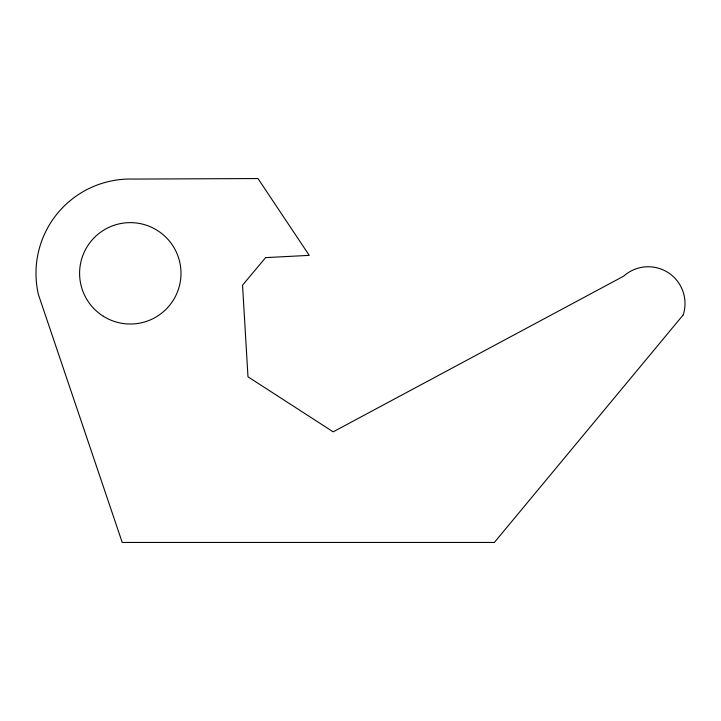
<?xml version="1.0" encoding="UTF-8"?>
<svg xmlns="http://www.w3.org/2000/svg" width="721" height="721" viewBox="0 0 721 721"><rect width="100%" height="100%" fill="white"/><g stroke="black" fill="none" stroke-linecap="round" stroke-linejoin="round"><path stroke-width="1.08" d="M683.202 314.915L494.354 542.453L122.228 542.453L38.384 294.456A94.307 94.307 0 0 1 133.673 179.078L257.983 178.547L309.246 255.369L265.607 257.622L242.544 285.174L247.979 376.795L333.174 431.843L623.62 276.197A36.78 36.78 0 0 1 683.202 314.915M103.391 316.294A50.695 50.695 0 0 0 180.962 275.143A50.695 50.695 0 0 0 106.537 228.539A50.695 50.695 0 0 0 103.391 316.294"/></g></svg>
